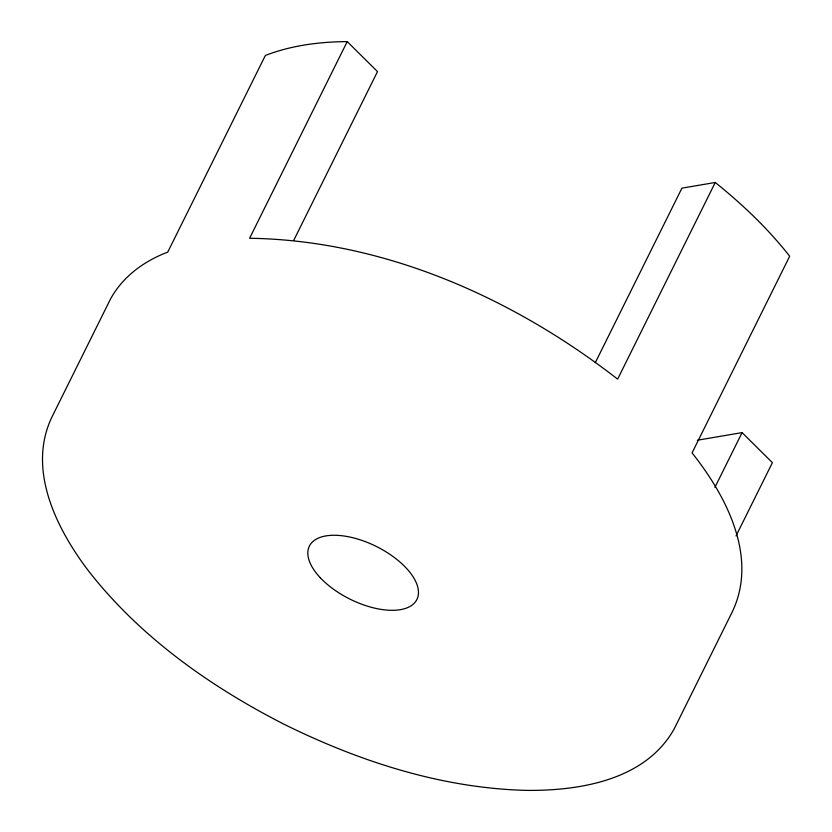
<?xml version="1.0" encoding="UTF-8"?>
<svg xmlns="http://www.w3.org/2000/svg" width="832" height="832" viewBox="0 0 832 832"><rect width="100%" height="100%" fill="white"/><g stroke="black" fill="none" stroke-linecap="round" stroke-linejoin="round"><path stroke-width="1.25" d="M347.225 41.6L249.6 238.264C383.698 240.25 512.907 297.762 617.635 379.142L715.26 182.478C742.508 204.402 768.071 228.675 789.682 256.235L692.058 452.899C726.315 496.018 758.482 557.263 732.222 611.978L674.107 729.04C645.486 779.938 580.57 790.774 527.145 790.4C442.27 788.403 359.715 761.623 284.107 724.287C209.487 686.13 138.986 636.241 87.37 569.431C55.723 527.249 26.863 468.541 52.177 416.541L110.282 299.478C122.335 276.9 144.102 260.988 167.731 252.138L265.356 55.474C291.356 45.386 319.467 41.798 347.225 41.6L377.51 71.594L293.748 240.323M595.286 362.7L681.938 188.146L715.26 182.478M714.927 487.313L742.082 432.619L772.398 462.654L736.008 535.964M697.33 440.232L742.082 432.619M320.341 577.803A60.008 29.453 26.4 0 0 414.898 602.493A60.008 29.453 26.4 0 0 354.193 538.075A60.008 29.453 26.4 0 0 320.341 577.803"/></g></svg>
